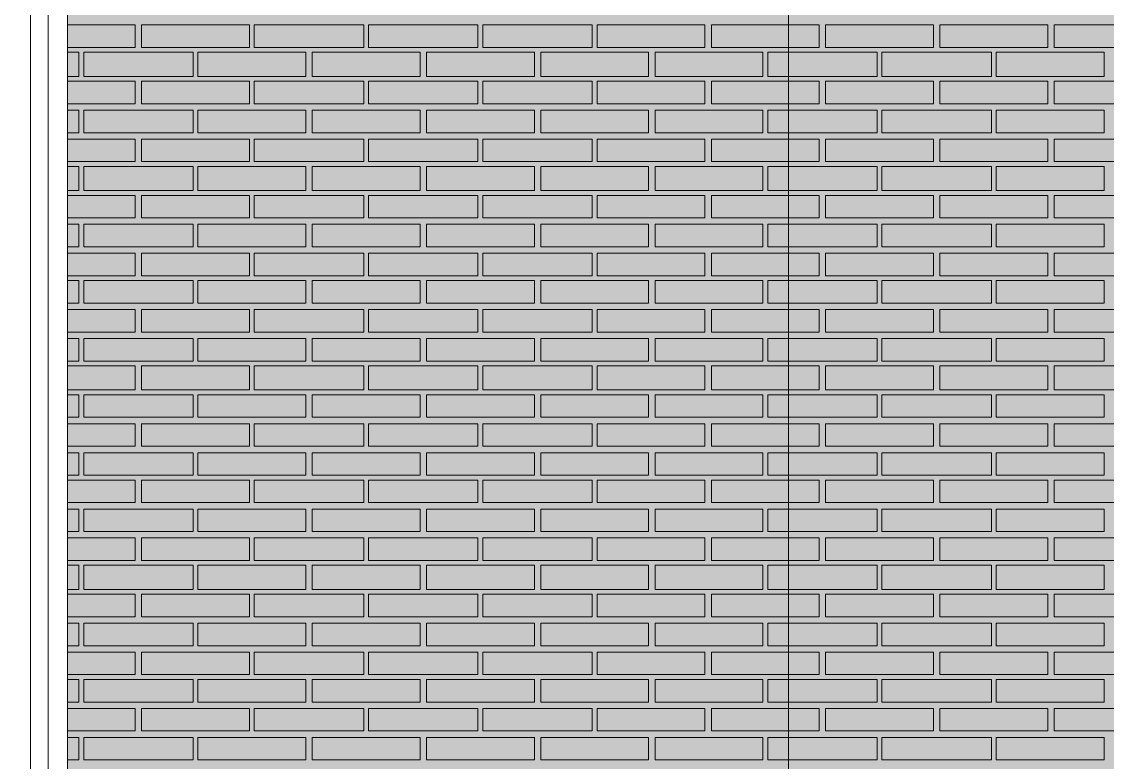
# Model space of a CAD drawing. Header units: millimetres. Extents: x -28928 to 100580, y -22867 to 36490.
# Drawn here: x 66148 to 69002, y 16595 to 18543 of the extents above; entities that cross this region are included whole.
import ezdxf

# ---------------------------------------------------------------- set-up
doc = ezdxf.new("R2010")
doc.units = ezdxf.units.MM
doc.layers.add('PDF _Геометрия', color=7, linetype='Continuous', true_color=0x8f8e8d)
doc.layers.add('PDF _Сплошная заливка', color=7, linetype='Continuous', true_color=0xffffff)

msp = doc.modelspace()

# ---------------------------------------------------------------- hatches: boundary and pattern name
at = {"layer": 'PDF _Сплошная заливка', "true_color": 0xdcd6cf, "transparency": 33554559}
msp.add_hatch(color=254, dxfattribs=at).paths.add_polyline_path([(64868.4, 16343.4), (64868.4, 19592.6), (66268.7, 19592.6), (66268.7, 16343.4), (82239.9, 16343.4), (82239.9, 30089.1), (52662.6, 30089.1), (52662.6, 16343.4), (62173.4, 16343.4), (62173.4, 19592.6), (64271.8, 19592.6), (64271.8, 16343.4)])

# ---------------------------------------------------------------- linework, layer by layer
at = {"layer": 'PDF _Геометрия', "color": 7, "lineweight": 9}
for points in [[(19133.7, 16343.4), (52641.4, 16343.4), (52641.4, 30089.1), (52641.4, 16343.4), (52662.6, 16343.4), (52662.6, 30089.1), (52662.6, 16343.4), (62173.4, 16343.4), (62173.4, 19592.6), (64271.8, 19592.6), (64271.8, 16343.4), (64868.4, 16343.4), (64868.4, 19592.6), (66268.7, 19592.6), (66268.7, 16343.4), (82239.9, 16343.4)], [(68164.1, 16296.8), (68164.1, 19753.4)], [(64969.9, 19541.8), (66171.4, 19541.8), (66218, 19541.8), (66218, 18619.5), (66218, 19516.4), (66218, 19592.6), (66268.7, 19592.6), (66268.7, 19516.4), (66268.7, 18619.5), (66268.7, 16296.8), (66218, 16296.8), (66218, 18619.5), (66218, 16296.8)], [(66120.7, 16296.8), (66179.9, 16296.8), (66171.4, 16296.8), (66171.4, 18619.5), (66171.4, 19541.8), (66171.4, 19491), (64969.9, 19491)]]:
    msp.add_lwpolyline(points, dxfattribs=at)
at = {"layer": 'PDF _Геометрия', "lineweight": 9}
for points in [[(66268.7, 18534.9), (66446.4, 18534.9), (66446.4, 18475.7), (66268.7, 18475.7)], [(66268.7, 18399.5), (66298.4, 18399.5), (66298.4, 18463), (66268.7, 18463)], [(66268.7, 18386.8), (66446.4, 18386.8), (66446.4, 18327.6), (66268.7, 18327.6)], [(66268.7, 18251.4), (66298.4, 18251.4), (66298.4, 18310.7), (66268.7, 18310.7)], [(66268.7, 18234.5), (66446.4, 18234.5), (66446.4, 18175.3), (66268.7, 18175.3)], [(66268.7, 18099.1), (66298.4, 18099.1), (66298.4, 18162.6), (66268.7, 18162.6)], [(66268.7, 18086.4), (66446.4, 18086.4), (66446.4, 18027.2), (66268.7, 18027.2)], [(66268.7, 17951), (66298.4, 17951), (66298.4, 18010.3), (66268.7, 18010.3)], [(66268.7, 17934.1), (66446.4, 17934.1), (66446.4, 17874.9), (66268.7, 17874.9)], [(66268.7, 17803), (66298.4, 17803), (66298.4, 17862.2), (66268.7, 17862.2)], [(66268.7, 17786), (66446.4, 17786), (66446.4, 17726.8), (66268.7, 17726.8)], [(66268.7, 17650.7), (66298.4, 17650.7), (66298.4, 17709.9), (66268.7, 17709.9)], [(66268.7, 17638), (66446.4, 17638), (66446.4, 17574.5), (66268.7, 17574.5)], [(66268.7, 17502.6), (66298.4, 17502.6), (66298.4, 17561.8), (66268.7, 17561.8)], [(66268.7, 17485.7), (66446.4, 17485.7), (66446.4, 17426.4), (66268.7, 17426.4)], [(66268.7, 17350.3), (66298.4, 17350.3), (66298.4, 17409.5), (66268.7, 17409.5)], [(66268.7, 17337.6), (66446.4, 17337.6), (66446.4, 17278.4), (66268.7, 17278.4)], [(66268.7, 17202.2), (66298.4, 17202.2), (66298.4, 17261.4), (66268.7, 17261.4)], [(66268.7, 17185.3), (66446.4, 17185.3), (66446.4, 17126), (66268.7, 17126)], [(66268.7, 17049.9), (66298.4, 17049.9), (66298.4, 17113.4), (66268.7, 17113.4)], [(66268.7, 17037.2), (66446.4, 17037.2), (66446.4, 16978), (66268.7, 16978)], [(66268.7, 16901.8), (66298.4, 16901.8), (66298.4, 16961), (66268.7, 16961)], [(66268.7, 16884.9), (66446.4, 16884.9), (66446.4, 16825.7), (66268.7, 16825.7)], [(66268.7, 16753.7), (66298.4, 16753.7), (66298.4, 16813), (66268.7, 16813)], [(66268.7, 16736.8), (66446.4, 16736.8), (66446.4, 16677.6), (66268.7, 16677.6)], [(66268.7, 16601.4), (66298.4, 16601.4), (66298.4, 16660.7), (66268.7, 16660.7)]]:
    msp.add_lwpolyline(points, dxfattribs=at)
for points in [[(66746.8, 18534.9), (66746.8, 18475.7), (66463.4, 18475.7), (66463.4, 18534.9)], [(67047.2, 18534.9), (67047.2, 18475.7), (66759.5, 18475.7), (66759.5, 18534.9)], [(67347.6, 18534.9), (67347.6, 18475.7), (67059.9, 18475.7), (67059.9, 18534.9)], [(67648, 18534.9), (67648, 18475.7), (67360.3, 18475.7), (67360.3, 18534.9)], [(67944.1, 18534.9), (67944.1, 18475.7), (67660.7, 18475.7), (67660.7, 18534.9)], [(68244.5, 18534.9), (68244.5, 18475.7), (67961.1, 18475.7), (67961.1, 18534.9)], [(68544.9, 18534.9), (68544.9, 18475.7), (68261.4, 18475.7), (68261.4, 18534.9)], [(68845.3, 18534.9), (68845.3, 18475.7), (68561.8, 18475.7), (68561.8, 18534.9)], [(69145.7, 18534.9), (69145.7, 18475.7), (68862.2, 18475.7), (68862.2, 18534.9)], [(66598.7, 18399.5), (66454.9, 18399.5), (66311.1, 18399.5), (66311.1, 18463), (66454.9, 18463), (66598.7, 18463)], [(66894.9, 18399.5), (66755.3, 18399.5), (66611.4, 18399.5), (66611.4, 18463), (66755.3, 18463), (66894.9, 18463)], [(67195.3, 18399.5), (67055.7, 18399.5), (66911.8, 18399.5), (66911.8, 18463), (67055.7, 18463), (67195.3, 18463)], [(67495.7, 18399.5), (67351.8, 18399.5), (67212.2, 18399.5), (67212.2, 18463), (67351.8, 18463), (67495.7, 18463)], [(67796.1, 18399.5), (67652.2, 18399.5), (67512.6, 18399.5), (67512.6, 18463), (67652.2, 18463), (67796.1, 18463)], [(68096.4, 18399.5), (67952.6, 18399.5), (67813, 18399.5), (67813, 18463), (67952.6, 18463), (68096.4, 18463)], [(68396.8, 18399.5), (68253, 18399.5), (68109.1, 18399.5), (68109.1, 18463), (68253, 18463), (68396.8, 18463)], [(68697.2, 18399.5), (68553.4, 18399.5), (68409.5, 18399.5), (68409.5, 18463), (68553.4, 18463), (68697.2, 18463)], [(68993.4, 18399.5), (68853.7, 18399.5), (68709.9, 18399.5), (68709.9, 18463), (68853.7, 18463), (68993.4, 18463)], [(66746.8, 18386.8), (66746.8, 18327.6), (66463.4, 18327.6), (66463.4, 18386.8)], [(67047.2, 18386.8), (67047.2, 18327.6), (66759.5, 18327.6), (66759.5, 18386.8)], [(67347.6, 18386.8), (67347.6, 18327.6), (67059.9, 18327.6), (67059.9, 18386.8)], [(67648, 18386.8), (67648, 18327.6), (67360.3, 18327.6), (67360.3, 18386.8)], [(67944.1, 18386.8), (67944.1, 18327.6), (67660.7, 18327.6), (67660.7, 18386.8)], [(68244.5, 18386.8), (68244.5, 18327.6), (67961.1, 18327.6), (67961.1, 18386.8)], [(68544.9, 18386.8), (68544.9, 18327.6), (68261.4, 18327.6), (68261.4, 18386.8)], [(68845.3, 18386.8), (68845.3, 18327.6), (68561.8, 18327.6), (68561.8, 18386.8)], [(69145.7, 18386.8), (69145.7, 18327.6), (68862.2, 18327.6), (68862.2, 18386.8)], [(66598.7, 18251.4), (66454.9, 18251.4), (66311.1, 18251.4), (66311.1, 18310.7), (66454.9, 18310.7), (66598.7, 18310.7)], [(66894.9, 18251.4), (66755.3, 18251.4), (66611.4, 18251.4), (66611.4, 18310.7), (66755.3, 18310.7), (66894.9, 18310.7)], [(67195.3, 18251.4), (67055.7, 18251.4), (66911.8, 18251.4), (66911.8, 18310.7), (67055.7, 18310.7), (67195.3, 18310.7)], [(67495.7, 18251.4), (67351.8, 18251.4), (67212.2, 18251.4), (67212.2, 18310.7), (67351.8, 18310.7), (67495.7, 18310.7)], [(67796.1, 18251.4), (67652.2, 18251.4), (67512.6, 18251.4), (67512.6, 18310.7), (67652.2, 18310.7), (67796.1, 18310.7)], [(68096.4, 18251.4), (67952.6, 18251.4), (67813, 18251.4), (67813, 18310.7), (67952.6, 18310.7), (68096.4, 18310.7)], [(68396.8, 18251.4), (68253, 18251.4), (68109.1, 18251.4), (68109.1, 18310.7), (68253, 18310.7), (68396.8, 18310.7)], [(68697.2, 18251.4), (68553.4, 18251.4), (68409.5, 18251.4), (68409.5, 18310.7), (68553.4, 18310.7), (68697.2, 18310.7)], [(68993.4, 18251.4), (68853.7, 18251.4), (68709.9, 18251.4), (68709.9, 18310.7), (68853.7, 18310.7), (68993.4, 18310.7)], [(66746.8, 18234.5), (66746.8, 18175.3), (66463.4, 18175.3), (66463.4, 18234.5)], [(67047.2, 18234.5), (67047.2, 18175.3), (66759.5, 18175.3), (66759.5, 18234.5)], [(67347.6, 18234.5), (67347.6, 18175.3), (67059.9, 18175.3), (67059.9, 18234.5)], [(67648, 18234.5), (67648, 18175.3), (67360.3, 18175.3), (67360.3, 18234.5)], [(67944.1, 18234.5), (67944.1, 18175.3), (67660.7, 18175.3), (67660.7, 18234.5)], [(68244.5, 18234.5), (68244.5, 18175.3), (67961.1, 18175.3), (67961.1, 18234.5)], [(68544.9, 18234.5), (68544.9, 18175.3), (68261.4, 18175.3), (68261.4, 18234.5)], [(68845.3, 18234.5), (68845.3, 18175.3), (68561.8, 18175.3), (68561.8, 18234.5)], [(69145.7, 18234.5), (69145.7, 18175.3), (68862.2, 18175.3), (68862.2, 18234.5)], [(66598.7, 18099.1), (66454.9, 18099.1), (66311.1, 18099.1), (66311.1, 18162.6), (66454.9, 18162.6), (66598.7, 18162.6)], [(66894.9, 18099.1), (66755.3, 18099.1), (66611.4, 18099.1), (66611.4, 18162.6), (66755.3, 18162.6), (66894.9, 18162.6)], [(67195.3, 18099.1), (67055.7, 18099.1), (66911.8, 18099.1), (66911.8, 18162.6), (67055.7, 18162.6), (67195.3, 18162.6)], [(67495.7, 18099.1), (67351.8, 18099.1), (67212.2, 18099.1), (67212.2, 18162.6), (67351.8, 18162.6), (67495.7, 18162.6)], [(67796.1, 18099.1), (67652.2, 18099.1), (67512.6, 18099.1), (67512.6, 18162.6), (67652.2, 18162.6), (67796.1, 18162.6)], [(68096.4, 18099.1), (67952.6, 18099.1), (67813, 18099.1), (67813, 18162.6), (67952.6, 18162.6), (68096.4, 18162.6)], [(68396.8, 18099.1), (68253, 18099.1), (68109.1, 18099.1), (68109.1, 18162.6), (68253, 18162.6), (68396.8, 18162.6)], [(68697.2, 18099.1), (68553.4, 18099.1), (68409.5, 18099.1), (68409.5, 18162.6), (68553.4, 18162.6), (68697.2, 18162.6)], [(68993.4, 18099.1), (68853.7, 18099.1), (68709.9, 18099.1), (68709.9, 18162.6), (68853.7, 18162.6), (68993.4, 18162.6)], [(66746.8, 18086.4), (66746.8, 18027.2), (66463.4, 18027.2), (66463.4, 18086.4)], [(67047.2, 18086.4), (67047.2, 18027.2), (66759.5, 18027.2), (66759.5, 18086.4)], [(67347.6, 18086.4), (67347.6, 18027.2), (67059.9, 18027.2), (67059.9, 18086.4)], [(67648, 18086.4), (67648, 18027.2), (67360.3, 18027.2), (67360.3, 18086.4)], [(67944.1, 18086.4), (67944.1, 18027.2), (67660.7, 18027.2), (67660.7, 18086.4)], [(68244.5, 18086.4), (68244.5, 18027.2), (67961.1, 18027.2), (67961.1, 18086.4)], [(68544.9, 18086.4), (68544.9, 18027.2), (68261.4, 18027.2), (68261.4, 18086.4)], [(68845.3, 18086.4), (68845.3, 18027.2), (68561.8, 18027.2), (68561.8, 18086.4)], [(69145.7, 18086.4), (69145.7, 18027.2), (68862.2, 18027.2), (68862.2, 18086.4)], [(66598.7, 17951), (66454.9, 17951), (66311.1, 17951), (66311.1, 18010.3), (66454.9, 18010.3), (66598.7, 18010.3)], [(66894.9, 17951), (66755.3, 17951), (66611.4, 17951), (66611.4, 18010.3), (66755.3, 18010.3), (66894.9, 18010.3)], [(67195.3, 17951), (67055.7, 17951), (66911.8, 17951), (66911.8, 18010.3), (67055.7, 18010.3), (67195.3, 18010.3)], [(67495.7, 17951), (67351.8, 17951), (67212.2, 17951), (67212.2, 18010.3), (67351.8, 18010.3), (67495.7, 18010.3)], [(67796.1, 17951), (67652.2, 17951), (67512.6, 17951), (67512.6, 18010.3), (67652.2, 18010.3), (67796.1, 18010.3)], [(68096.4, 17951), (67952.6, 17951), (67813, 17951), (67813, 18010.3), (67952.6, 18010.3), (68096.4, 18010.3)], [(68396.8, 17951), (68253, 17951), (68109.1, 17951), (68109.1, 18010.3), (68253, 18010.3), (68396.8, 18010.3)], [(68697.2, 17951), (68553.4, 17951), (68409.5, 17951), (68409.5, 18010.3), (68553.4, 18010.3), (68697.2, 18010.3)], [(68993.4, 17951), (68853.7, 17951), (68709.9, 17951), (68709.9, 18010.3), (68853.7, 18010.3), (68993.4, 18010.3)], [(66746.8, 17934.1), (66746.8, 17874.9), (66463.4, 17874.9), (66463.4, 17934.1)], [(67047.2, 17934.1), (67047.2, 17874.9), (66759.5, 17874.9), (66759.5, 17934.1)], [(67347.6, 17934.1), (67347.6, 17874.9), (67059.9, 17874.9), (67059.9, 17934.1)], [(67648, 17934.1), (67648, 17874.9), (67360.3, 17874.9), (67360.3, 17934.1)], [(67944.1, 17934.1), (67944.1, 17874.9), (67660.7, 17874.9), (67660.7, 17934.1)], [(68244.5, 17934.1), (68244.5, 17874.9), (67961.1, 17874.9), (67961.1, 17934.1)], [(68544.9, 17934.1), (68544.9, 17874.9), (68261.4, 17874.9), (68261.4, 17934.1)], [(68845.3, 17934.1), (68845.3, 17874.9), (68561.8, 17874.9), (68561.8, 17934.1)], [(69145.7, 17934.1), (69145.7, 17874.9), (68862.2, 17874.9), (68862.2, 17934.1)], [(66598.7, 17803), (66454.9, 17803), (66311.1, 17803), (66311.1, 17862.2), (66454.9, 17862.2), (66598.7, 17862.2)], [(66894.9, 17803), (66755.3, 17803), (66611.4, 17803), (66611.4, 17862.2), (66755.3, 17862.2), (66894.9, 17862.2)], [(67195.3, 17803), (67055.7, 17803), (66911.8, 17803), (66911.8, 17862.2), (67055.7, 17862.2), (67195.3, 17862.2)], [(67495.7, 17803), (67351.8, 17803), (67212.2, 17803), (67212.2, 17862.2), (67351.8, 17862.2), (67495.7, 17862.2)], [(67796.1, 17803), (67652.2, 17803), (67512.6, 17803), (67512.6, 17862.2), (67652.2, 17862.2), (67796.1, 17862.2)], [(68096.4, 17803), (67952.6, 17803), (67813, 17803), (67813, 17862.2), (67952.6, 17862.2), (68096.4, 17862.2)], [(68396.8, 17803), (68253, 17803), (68109.1, 17803), (68109.1, 17862.2), (68253, 17862.2), (68396.8, 17862.2)], [(68697.2, 17803), (68553.4, 17803), (68409.5, 17803), (68409.5, 17862.2), (68553.4, 17862.2), (68697.2, 17862.2)], [(68993.4, 17803), (68853.7, 17803), (68709.9, 17803), (68709.9, 17862.2), (68853.7, 17862.2), (68993.4, 17862.2)], [(66746.8, 17786), (66746.8, 17726.8), (66463.4, 17726.8), (66463.4, 17786)], [(67047.2, 17786), (67047.2, 17726.8), (66759.5, 17726.8), (66759.5, 17786)], [(67347.6, 17786), (67347.6, 17726.8), (67059.9, 17726.8), (67059.9, 17786)], [(67648, 17786), (67648, 17726.8), (67360.3, 17726.8), (67360.3, 17786)], [(67944.1, 17786), (67944.1, 17726.8), (67660.7, 17726.8), (67660.7, 17786)], [(68244.5, 17786), (68244.5, 17726.8), (67961.1, 17726.8), (67961.1, 17786)], [(68544.9, 17786), (68544.9, 17726.8), (68261.4, 17726.8), (68261.4, 17786)], [(68845.3, 17786), (68845.3, 17726.8), (68561.8, 17726.8), (68561.8, 17786)], [(69145.7, 17786), (69145.7, 17726.8), (68862.2, 17726.8), (68862.2, 17786)], [(66598.7, 17650.7), (66454.9, 17650.7), (66311.1, 17650.7), (66311.1, 17709.9), (66454.9, 17709.9), (66598.7, 17709.9)], [(66894.9, 17650.7), (66755.3, 17650.7), (66611.4, 17650.7), (66611.4, 17709.9), (66755.3, 17709.9), (66894.9, 17709.9)], [(67195.3, 17650.7), (67055.7, 17650.7), (66911.8, 17650.7), (66911.8, 17709.9), (67055.7, 17709.9), (67195.3, 17709.9)], [(67495.7, 17650.7), (67351.8, 17650.7), (67212.2, 17650.7), (67212.2, 17709.9), (67351.8, 17709.9), (67495.7, 17709.9)], [(67796.1, 17650.7), (67652.2, 17650.7), (67512.6, 17650.7), (67512.6, 17709.9), (67652.2, 17709.9), (67796.1, 17709.9)], [(68096.4, 17650.7), (67952.6, 17650.7), (67813, 17650.7), (67813, 17709.9), (67952.6, 17709.9), (68096.4, 17709.9)], [(68396.8, 17650.7), (68253, 17650.7), (68109.1, 17650.7), (68109.1, 17709.9), (68253, 17709.9), (68396.8, 17709.9)], [(68697.2, 17650.7), (68553.4, 17650.7), (68409.5, 17650.7), (68409.5, 17709.9), (68553.4, 17709.9), (68697.2, 17709.9)], [(68993.4, 17650.7), (68853.7, 17650.7), (68709.9, 17650.7), (68709.9, 17709.9), (68853.7, 17709.9), (68993.4, 17709.9)], [(66746.8, 17638), (66746.8, 17574.5), (66463.4, 17574.5), (66463.4, 17638)], [(67047.2, 17638), (67047.2, 17574.5), (66759.5, 17574.5), (66759.5, 17638)], [(67347.6, 17638), (67347.6, 17574.5), (67059.9, 17574.5), (67059.9, 17638)], [(67648, 17638), (67648, 17574.5), (67360.3, 17574.5), (67360.3, 17638)], [(67944.1, 17638), (67944.1, 17574.5), (67660.7, 17574.5), (67660.7, 17638)], [(68244.5, 17638), (68244.5, 17574.5), (67961.1, 17574.5), (67961.1, 17638)], [(68544.9, 17638), (68544.9, 17574.5), (68261.4, 17574.5), (68261.4, 17638)], [(68845.3, 17638), (68845.3, 17574.5), (68561.8, 17574.5), (68561.8, 17638)], [(69145.7, 17638), (69145.7, 17574.5), (68862.2, 17574.5), (68862.2, 17638)], [(66598.7, 17502.6), (66454.9, 17502.6), (66311.1, 17502.6), (66311.1, 17561.8), (66454.9, 17561.8), (66598.7, 17561.8)], [(66894.9, 17502.6), (66755.3, 17502.6), (66611.4, 17502.6), (66611.4, 17561.8), (66755.3, 17561.8), (66894.9, 17561.8)], [(67195.3, 17502.6), (67055.7, 17502.6), (66911.8, 17502.6), (66911.8, 17561.8), (67055.7, 17561.8), (67195.3, 17561.8)], [(67495.7, 17502.6), (67351.8, 17502.6), (67212.2, 17502.6), (67212.2, 17561.8), (67351.8, 17561.8), (67495.7, 17561.8)], [(67796.1, 17502.6), (67652.2, 17502.6), (67512.6, 17502.6), (67512.6, 17561.8), (67652.2, 17561.8), (67796.1, 17561.8)], [(68096.4, 17502.6), (67952.6, 17502.6), (67813, 17502.6), (67813, 17561.8), (67952.6, 17561.8), (68096.4, 17561.8)], [(68396.8, 17502.6), (68253, 17502.6), (68109.1, 17502.6), (68109.1, 17561.8), (68253, 17561.8), (68396.8, 17561.8)], [(68697.2, 17502.6), (68553.4, 17502.6), (68409.5, 17502.6), (68409.5, 17561.8), (68553.4, 17561.8), (68697.2, 17561.8)], [(68993.4, 17502.6), (68853.7, 17502.6), (68709.9, 17502.6), (68709.9, 17561.8), (68853.7, 17561.8), (68993.4, 17561.8)], [(66746.8, 17485.7), (66746.8, 17426.4), (66463.4, 17426.4), (66463.4, 17485.7)], [(67047.2, 17485.7), (67047.2, 17426.4), (66759.5, 17426.4), (66759.5, 17485.7)], [(67347.6, 17485.7), (67347.6, 17426.4), (67059.9, 17426.4), (67059.9, 17485.7)], [(67648, 17485.7), (67648, 17426.4), (67360.3, 17426.4), (67360.3, 17485.7)], [(67944.1, 17485.7), (67944.1, 17426.4), (67660.7, 17426.4), (67660.7, 17485.7)], [(68244.5, 17485.7), (68244.5, 17426.4), (67961.1, 17426.4), (67961.1, 17485.7)], [(68544.9, 17485.7), (68544.9, 17426.4), (68261.4, 17426.4), (68261.4, 17485.7)], [(68845.3, 17485.7), (68845.3, 17426.4), (68561.8, 17426.4), (68561.8, 17485.7)], [(69145.7, 17485.7), (69145.7, 17426.4), (68862.2, 17426.4), (68862.2, 17485.7)], [(66598.7, 17350.3), (66454.9, 17350.3), (66311.1, 17350.3), (66311.1, 17409.5), (66454.9, 17409.5), (66598.7, 17409.5)], [(66894.9, 17350.3), (66755.3, 17350.3), (66611.4, 17350.3), (66611.4, 17409.5), (66755.3, 17409.5), (66894.9, 17409.5)], [(67195.3, 17350.3), (67055.7, 17350.3), (66911.8, 17350.3), (66911.8, 17409.5), (67055.7, 17409.5), (67195.3, 17409.5)], [(67495.7, 17350.3), (67351.8, 17350.3), (67212.2, 17350.3), (67212.2, 17409.5), (67351.8, 17409.5), (67495.7, 17409.5)], [(67796.1, 17350.3), (67652.2, 17350.3), (67512.6, 17350.3), (67512.6, 17409.5), (67652.2, 17409.5), (67796.1, 17409.5)], [(68096.4, 17350.3), (67952.6, 17350.3), (67813, 17350.3), (67813, 17409.5), (67952.6, 17409.5), (68096.4, 17409.5)], [(68396.8, 17350.3), (68253, 17350.3), (68109.1, 17350.3), (68109.1, 17409.5), (68253, 17409.5), (68396.8, 17409.5)], [(68697.2, 17350.3), (68553.4, 17350.3), (68409.5, 17350.3), (68409.5, 17409.5), (68553.4, 17409.5), (68697.2, 17409.5)], [(68993.4, 17350.3), (68853.7, 17350.3), (68709.9, 17350.3), (68709.9, 17409.5), (68853.7, 17409.5), (68993.4, 17409.5)], [(66746.8, 17337.6), (66746.8, 17278.4), (66463.4, 17278.4), (66463.4, 17337.6)], [(67047.2, 17337.6), (67047.2, 17278.4), (66759.5, 17278.4), (66759.5, 17337.6)], [(67347.6, 17337.6), (67347.6, 17278.4), (67059.9, 17278.4), (67059.9, 17337.6)], [(67648, 17337.6), (67648, 17278.4), (67360.3, 17278.4), (67360.3, 17337.6)], [(67944.1, 17337.6), (67944.1, 17278.4), (67660.7, 17278.4), (67660.7, 17337.6)], [(68244.5, 17337.6), (68244.5, 17278.4), (67961.1, 17278.4), (67961.1, 17337.6)], [(68544.9, 17337.6), (68544.9, 17278.4), (68261.4, 17278.4), (68261.4, 17337.6)], [(68845.3, 17337.6), (68845.3, 17278.4), (68561.8, 17278.4), (68561.8, 17337.6)], [(69145.7, 17337.6), (69145.7, 17278.4), (68862.2, 17278.4), (68862.2, 17337.6)], [(66598.7, 17202.2), (66454.9, 17202.2), (66311.1, 17202.2), (66311.1, 17261.4), (66454.9, 17261.4), (66598.7, 17261.4)], [(66894.9, 17202.2), (66755.3, 17202.2), (66611.4, 17202.2), (66611.4, 17261.4), (66755.3, 17261.4), (66894.9, 17261.4)], [(67195.3, 17202.2), (67055.7, 17202.2), (66911.8, 17202.2), (66911.8, 17261.4), (67055.7, 17261.4), (67195.3, 17261.4)], [(67495.7, 17202.2), (67351.8, 17202.2), (67212.2, 17202.2), (67212.2, 17261.4), (67351.8, 17261.4), (67495.7, 17261.4)], [(67796.1, 17202.2), (67652.2, 17202.2), (67512.6, 17202.2), (67512.6, 17261.4), (67652.2, 17261.4), (67796.1, 17261.4)], [(68096.4, 17202.2), (67952.6, 17202.2), (67813, 17202.2), (67813, 17261.4), (67952.6, 17261.4), (68096.4, 17261.4)], [(68396.8, 17202.2), (68253, 17202.2), (68109.1, 17202.2), (68109.1, 17261.4), (68253, 17261.4), (68396.8, 17261.4)], [(68697.2, 17202.2), (68553.4, 17202.2), (68409.5, 17202.2), (68409.5, 17261.4), (68553.4, 17261.4), (68697.2, 17261.4)], [(68993.4, 17202.2), (68853.7, 17202.2), (68709.9, 17202.2), (68709.9, 17261.4), (68853.7, 17261.4), (68993.4, 17261.4)], [(66746.8, 17185.3), (66746.8, 17126), (66463.4, 17126), (66463.4, 17185.3)], [(67047.2, 17185.3), (67047.2, 17126), (66759.5, 17126), (66759.5, 17185.3)], [(67347.6, 17185.3), (67347.6, 17126), (67059.9, 17126), (67059.9, 17185.3)], [(67648, 17185.3), (67648, 17126), (67360.3, 17126), (67360.3, 17185.3)], [(67944.1, 17185.3), (67944.1, 17126), (67660.7, 17126), (67660.7, 17185.3)], [(68244.5, 17185.3), (68244.5, 17126), (67961.1, 17126), (67961.1, 17185.3)], [(68544.9, 17185.3), (68544.9, 17126), (68261.4, 17126), (68261.4, 17185.3)], [(68845.3, 17185.3), (68845.3, 17126), (68561.8, 17126), (68561.8, 17185.3)], [(69145.7, 17185.3), (69145.7, 17126), (68862.2, 17126), (68862.2, 17185.3)], [(66598.7, 17049.9), (66454.9, 17049.9), (66311.1, 17049.9), (66311.1, 17113.4), (66454.9, 17113.4), (66598.7, 17113.4)], [(66894.9, 17049.9), (66755.3, 17049.9), (66611.4, 17049.9), (66611.4, 17113.4), (66755.3, 17113.4), (66894.9, 17113.4)], [(67195.3, 17049.9), (67055.7, 17049.9), (66911.8, 17049.9), (66911.8, 17113.4), (67055.7, 17113.4), (67195.3, 17113.4)], [(67495.7, 17049.9), (67351.8, 17049.9), (67212.2, 17049.9), (67212.2, 17113.4), (67351.8, 17113.4), (67495.7, 17113.4)], [(67796.1, 17049.9), (67652.2, 17049.9), (67512.6, 17049.9), (67512.6, 17113.4), (67652.2, 17113.4), (67796.1, 17113.4)], [(68096.4, 17049.9), (67952.6, 17049.9), (67813, 17049.9), (67813, 17113.4), (67952.6, 17113.4), (68096.4, 17113.4)], [(68396.8, 17049.9), (68253, 17049.9), (68109.1, 17049.9), (68109.1, 17113.4), (68253, 17113.4), (68396.8, 17113.4)], [(68697.2, 17049.9), (68553.4, 17049.9), (68409.5, 17049.9), (68409.5, 17113.4), (68553.4, 17113.4), (68697.2, 17113.4)], [(68993.4, 17049.9), (68853.7, 17049.9), (68709.9, 17049.9), (68709.9, 17113.4), (68853.7, 17113.4), (68993.4, 17113.4)], [(66746.8, 17037.2), (66746.8, 16978), (66463.4, 16978), (66463.4, 17037.2)], [(67047.2, 17037.2), (67047.2, 16978), (66759.5, 16978), (66759.5, 17037.2)], [(67347.6, 17037.2), (67347.6, 16978), (67059.9, 16978), (67059.9, 17037.2)], [(67648, 17037.2), (67648, 16978), (67360.3, 16978), (67360.3, 17037.2)], [(67944.1, 17037.2), (67944.1, 16978), (67660.7, 16978), (67660.7, 17037.2)], [(68244.5, 17037.2), (68244.5, 16978), (67961.1, 16978), (67961.1, 17037.2)], [(68544.9, 17037.2), (68544.9, 16978), (68261.4, 16978), (68261.4, 17037.2)], [(68845.3, 17037.2), (68845.3, 16978), (68561.8, 16978), (68561.8, 17037.2)], [(69145.7, 17037.2), (69145.7, 16978), (68862.2, 16978), (68862.2, 17037.2)], [(66598.7, 16901.8), (66454.9, 16901.8), (66311.1, 16901.8), (66311.1, 16961), (66454.9, 16961), (66598.7, 16961)], [(66894.9, 16901.8), (66755.3, 16901.8), (66611.4, 16901.8), (66611.4, 16961), (66755.3, 16961), (66894.9, 16961)], [(67195.3, 16901.8), (67055.7, 16901.8), (66911.8, 16901.8), (66911.8, 16961), (67055.7, 16961), (67195.3, 16961)], [(67495.7, 16901.8), (67351.8, 16901.8), (67212.2, 16901.8), (67212.2, 16961), (67351.8, 16961), (67495.7, 16961)], [(67796.1, 16901.8), (67652.2, 16901.8), (67512.6, 16901.8), (67512.6, 16961), (67652.2, 16961), (67796.1, 16961)], [(68096.4, 16901.8), (67952.6, 16901.8), (67813, 16901.8), (67813, 16961), (67952.6, 16961), (68096.4, 16961)], [(68396.8, 16901.8), (68253, 16901.8), (68109.1, 16901.8), (68109.1, 16961), (68253, 16961), (68396.8, 16961)], [(68697.2, 16901.8), (68553.4, 16901.8), (68409.5, 16901.8), (68409.5, 16961), (68553.4, 16961), (68697.2, 16961)], [(68993.4, 16901.8), (68853.7, 16901.8), (68709.9, 16901.8), (68709.9, 16961), (68853.7, 16961), (68993.4, 16961)], [(66746.8, 16884.9), (66746.8, 16825.7), (66463.4, 16825.7), (66463.4, 16884.9)], [(67047.2, 16884.9), (67047.2, 16825.7), (66759.5, 16825.7), (66759.5, 16884.9)], [(67347.6, 16884.9), (67347.6, 16825.7), (67059.9, 16825.7), (67059.9, 16884.9)], [(67648, 16884.9), (67648, 16825.7), (67360.3, 16825.7), (67360.3, 16884.9)], [(67944.1, 16884.9), (67944.1, 16825.7), (67660.7, 16825.7), (67660.7, 16884.9)], [(68244.5, 16884.9), (68244.5, 16825.7), (67961.1, 16825.7), (67961.1, 16884.9)], [(68544.9, 16884.9), (68544.9, 16825.7), (68261.4, 16825.7), (68261.4, 16884.9)], [(68845.3, 16884.9), (68845.3, 16825.7), (68561.8, 16825.7), (68561.8, 16884.9)], [(69145.7, 16884.9), (69145.7, 16825.7), (68862.2, 16825.7), (68862.2, 16884.9)], [(66598.7, 16753.7), (66454.9, 16753.7), (66311.1, 16753.7), (66311.1, 16813), (66454.9, 16813), (66598.7, 16813)], [(66894.9, 16753.7), (66755.3, 16753.7), (66611.4, 16753.7), (66611.4, 16813), (66755.3, 16813), (66894.9, 16813)], [(67195.3, 16753.7), (67055.7, 16753.7), (66911.8, 16753.7), (66911.8, 16813), (67055.7, 16813), (67195.3, 16813)], [(67495.7, 16753.7), (67351.8, 16753.7), (67212.2, 16753.7), (67212.2, 16813), (67351.8, 16813), (67495.7, 16813)], [(67796.1, 16753.7), (67652.2, 16753.7), (67512.6, 16753.7), (67512.6, 16813), (67652.2, 16813), (67796.1, 16813)], [(68096.4, 16753.7), (67952.6, 16753.7), (67813, 16753.7), (67813, 16813), (67952.6, 16813), (68096.4, 16813)], [(68396.8, 16753.7), (68253, 16753.7), (68109.1, 16753.7), (68109.1, 16813), (68253, 16813), (68396.8, 16813)], [(68697.2, 16753.7), (68553.4, 16753.7), (68409.5, 16753.7), (68409.5, 16813), (68553.4, 16813), (68697.2, 16813)], [(68993.4, 16753.7), (68853.7, 16753.7), (68709.9, 16753.7), (68709.9, 16813), (68853.7, 16813), (68993.4, 16813)], [(66746.8, 16736.8), (66746.8, 16677.6), (66463.4, 16677.6), (66463.4, 16736.8)], [(67047.2, 16736.8), (67047.2, 16677.6), (66759.5, 16677.6), (66759.5, 16736.8)], [(67347.6, 16736.8), (67347.6, 16677.6), (67059.9, 16677.6), (67059.9, 16736.8)], [(67648, 16736.8), (67648, 16677.6), (67360.3, 16677.6), (67360.3, 16736.8)], [(67944.1, 16736.8), (67944.1, 16677.6), (67660.7, 16677.6), (67660.7, 16736.8)], [(68244.5, 16736.8), (68244.5, 16677.6), (67961.1, 16677.6), (67961.1, 16736.8)], [(68544.9, 16736.8), (68544.9, 16677.6), (68261.4, 16677.6), (68261.4, 16736.8)], [(68845.3, 16736.8), (68845.3, 16677.6), (68561.8, 16677.6), (68561.8, 16736.8)], [(69145.7, 16736.8), (69145.7, 16677.6), (68862.2, 16677.6), (68862.2, 16736.8)], [(66598.7, 16601.4), (66454.9, 16601.4), (66311.1, 16601.4), (66311.1, 16660.7), (66454.9, 16660.7), (66598.7, 16660.7)], [(66894.9, 16601.4), (66755.3, 16601.4), (66611.4, 16601.4), (66611.4, 16660.7), (66755.3, 16660.7), (66894.9, 16660.7)], [(67195.3, 16601.4), (67055.7, 16601.4), (66911.8, 16601.4), (66911.8, 16660.7), (67055.7, 16660.7), (67195.3, 16660.7)], [(67495.7, 16601.4), (67351.8, 16601.4), (67212.2, 16601.4), (67212.2, 16660.7), (67351.8, 16660.7), (67495.7, 16660.7)], [(67796.1, 16601.4), (67652.2, 16601.4), (67512.6, 16601.4), (67512.6, 16660.7), (67652.2, 16660.7), (67796.1, 16660.7)], [(68096.4, 16601.4), (67952.6, 16601.4), (67813, 16601.4), (67813, 16660.7), (67952.6, 16660.7), (68096.4, 16660.7)], [(68396.8, 16601.4), (68253, 16601.4), (68109.1, 16601.4), (68109.1, 16660.7), (68253, 16660.7), (68396.8, 16660.7)], [(68697.2, 16601.4), (68553.4, 16601.4), (68409.5, 16601.4), (68409.5, 16660.7), (68553.4, 16660.7), (68697.2, 16660.7)], [(68993.4, 16601.4), (68853.7, 16601.4), (68709.9, 16601.4), (68709.9, 16660.7), (68853.7, 16660.7), (68993.4, 16660.7)]]:
    msp.add_lwpolyline(points, close=True, dxfattribs=at)

doc.saveas('drawing.dxf')
